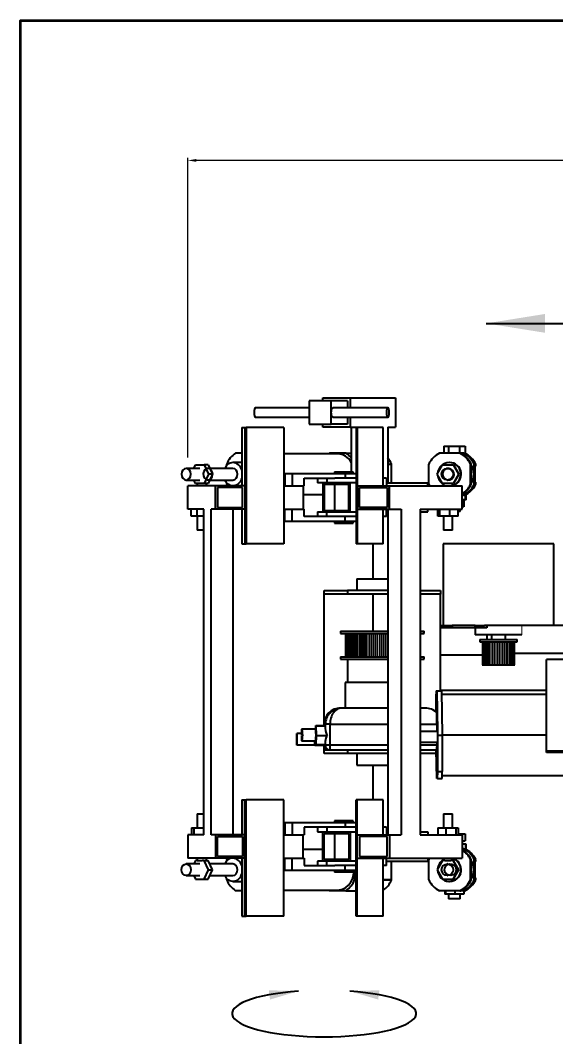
# Model space of a CAD drawing. Header units: millimetres. Extents: x 1065 to 3947, y -2666 to -625.
# Drawn here: x 1072.7 to 1282.4, y -2221.8 to -1824.6 of the extents above; entities that cross this region are included whole.
import ezdxf

# ---------------------------------------------------------------- set-up
doc = ezdxf.new("R2010")
doc.units = ezdxf.units.MM
doc.header["$PDSIZE"] = -1
doc.layers.add('dddd', color=1, linetype='Continuous')
doc.layers.add('net dam', color=7, linetype='Continuous', lineweight=35)
doc.styles.get("Standard").update_dxf_attribs({"font": 'times_0.ttf'})
doc.dimstyles.new('ISO-25', dxfattribs={"dimtxt": 2.5, "dimasz": 2.5, "dimexe": 1.25, "dimexo": 0.625, "dimtad": 1, "dimtxsty": 'Standard', "dimcen": 2.5, "dimadec": 0, "dimazin": 0, "dimtfac": 1, "dimtmove": 0, "dimatfit": 3, "dimfxl": 1, "dimarcsym": 0})

# ---------------------------------------------------------------- blocks, each defined once
blk = doc.blocks.new('*D20')
at = {"color": 0, "lineweight": -2}
for p, q in [((1138.07, -1995.14), (1138.07, -1878.26)), ((1662.5, -1998.83), (1662.5, -1878.26)), ((1659.2, -1879.26), (1141.37, -1879.26))]:
    blk.add_line(p, q, dxfattribs=at)
at = {"color": 0}
for points in [[(1141.37, -1878.71), (1141.37, -1879.81), (1138.07, -1879.26)], [(1659.2, -1878.71), (1659.2, -1879.81), (1662.5, -1879.26)]]:
    blk.add_solid(points, dxfattribs=at)
at = {"layer": 'Defpoints', "color": 0}
for p in [(1138.07, -1879.26), (1138.07, -1996.14), (1662.5, -1999.83)]:
    blk.add_point(p, dxfattribs=at)
at = {"color": 0, "lineweight": 15, "insert": (1400.28, -1875.96), "char_height": 3.5, "attachment_point": 5}
blk.add_mtext('1445', dxfattribs=at)

msp = doc.modelspace()

# ---------------------------------------------------------------- linework, layer by layer
at = {"color": 7, "linetype": 'Continuous', "lineweight": 40}
for p, q in [((1254.5162, -1942.8186), (1354.5162, -1942.8186)), ((1194.0063, -1973.0542), (1185.4016, -1973.0542)), ((1185.4016, -1973.0542), (1185.4016, -1977.5917)), ((1190.6698, -1971.9198), (1201.4256, -1971.9198)), ((1190.6698, -1973.0542), (1190.6698, -1971.9198)), ((1200.3501, -1973.0542), (1194.0063, -1973.0542)), ((1194.0063, -1977.5917), (1194.0063, -1973.0542)), ((1200.3501, -1973.0542), (1200.3501, -1975.7767)), ((1201.4256, -1971.9198), (1201.4256, -1975.7767)), ((1201.4256, -1971.9198), (1219.0295, -1971.9198)), ((1219.0295, -1971.9198), (1219.0295, -1983.2636)), ((1185.4016, -1975.7767), (1164.4665, -1975.7767)), ((1185.4016, -1977.5917), (1185.4016, -1982.1292)), ((1194.0063, -1982.1292), (1194.0063, -1977.5917)), ((1216.0947, -1975.7767), (1194.583, -1975.7767)), ((1164.4665, -1979.4067), (1185.4016, -1979.4067)), ((1194.583, -1979.4067), (1216.0947, -1979.4067)), ((1200.3501, -1979.4067), (1200.3501, -1982.1292)), ((1201.4256, -1979.4067), (1201.4256, -1983.2636)), ((1159.0606, -1983.4904), (1159.0606, -2006.1779)), ((1159.0606, -1983.4904), (1160.2281, -1983.4904)), ((1160.2281, -1983.4904), (1160.2281, -2028.8654)), ((1160.2281, -1983.4904), (1160.8319, -1983.4904)), ((1160.8319, -1983.4904), (1160.8319, -2028.8654)), ((1175.5229, -1983.4904), (1160.8319, -1983.4904)), ((1175.5229, -1983.4904), (1175.5229, -2028.8654)), ((1185.4016, -1982.1292), (1194.0063, -1982.1292)), ((1190.6698, -1983.2636), (1190.6698, -1982.1292)), ((1201.4256, -1983.2636), (1190.6698, -1983.2636)), ((1200.3501, -1982.1292), (1194.0063, -1982.1292)), ((1201.4256, -1983.2636), (1212.5416, -1983.2636)), ((1201.7857, -1983.2636), (1201.7857, -2000.7329)), ((1203.7724, -1983.4904), (1203.7724, -2028.8654)), ((1204.1332, -1983.4904), (1203.7724, -1983.4904)), ((1204.1332, -1983.4904), (1204.1332, -2028.8654)), ((1214.3244, -1983.4904), (1204.1332, -1983.4904)), ((1212.5416, -1983.2636), (1212.5416, -1983.4904)), ((1214.3244, -2006.1779), (1214.3244, -1983.4904)), ((1216.146, -1983.2636), (1219.0295, -1983.2636)), ((1216.146, -1983.2636), (1216.146, -2005.0436)), ((1159.0606, -1993.4729), (1156.6707, -1993.4729)), ((1196.5214, -1993.6998), (1175.5229, -1993.6998)), ((1193.3138, -1993.4729), (1192.9588, -1993.6998)), ((1199.7291, -1993.4729), (1193.3138, -1993.4729)), ((1199.7291, -1993.4729), (1201.7857, -1993.4729)), ((1244.1727, -1993.4729), (1236.2633, -1993.4729)), ((1237.9053, -1990.7504), (1237.9053, -1993.4729)), ((1237.9053, -1990.7504), (1239.8332, -1990.7504)), ((1239.8332, -1990.7504), (1239.8332, -1993.4729)), ((1239.8332, -1990.7504), (1244.0204, -1990.7504)), ((1244.0204, -1990.7504), (1244.0204, -1993.4729)), ((1244.0204, -1990.7504), (1246.2797, -1990.7504)), ((1244.1727, -1993.4729), (1244.4434, -1993.4729)), ((1245.6098, -1993.4729), (1244.4434, -1993.4729)), ((1245.6098, -1993.4729), (1246.0361, -1993.4729)), ((1246.0361, -1993.4729), (1246.2797, -1993.4729)), ((1246.2797, -1990.7504), (1246.2797, -1993.4729)), ((1153.2553, -1998.1743), (1153.2553, -1997.6847)), ((1159.0606, -1997.1029), (1155.6299, -1997.1029)), ((1216.146, -1997.6847), (1217.483, -1997.6847)), ((1217.483, -1997.7836), (1217.483, -1997.6847)), ((1232.0527, -2005.5961), (1232.0527, -1997.6847)), ((1240.218, -1997.1029), (1240.0514, -1997.1029)), ((1248.3833, -2005.5961), (1248.3833, -1997.6847)), ((1248.3833, -1997.6847), (1248.6541, -1997.6847)), ((1248.6541, -2005.5961), (1248.6541, -1997.6847)), ((1249.8204, -1997.6847), (1250.3828, -1997.6847)), ((1249.8204, -2005.5961), (1249.8204, -1997.6847)), ((1250.3828, -1998.4642), (1250.3828, -1997.6847)), ((1142.7138, -1999.3717), (1137.4032, -1999.3717)), ((1140.377, -1999.3717), (1141.0143, -1998.0104)), ((1141.0143, -1998.0104), (1144.4132, -1998.0104)), ((1146.0064, -1998.0104), (1144.4132, -1998.0104)), ((1144.4132, -1998.0104), (1146.1127, -2001.6404)), ((1146.1127, -2001.6404), (1144.4132, -2005.2704)), ((1146.0064, -1998.0104), (1147.7059, -2001.6404)), ((1147.7059, -2001.6404), (1146.0064, -2005.2704)), ((1147.7059, -2001.6404), (1146.1127, -2001.6404)), ((1155.6299, -1999.3717), (1146.6437, -1999.3717)), ((1175.9567, -2001.4136), (1175.9567, -2006.1779)), ((1175.9567, -2001.4136), (1178.7759, -2001.4136)), ((1178.7759, -2001.4136), (1178.7759, -2006.1779)), ((1178.7759, -2001.4136), (1199.4886, -2001.4136)), ((1195.3012, -2000.7329), (1195.3012, -2001.4136)), ((1195.3012, -2000.7329), (1202.5612, -2000.7329)), ((1199.4886, -2001.4136), (1199.4886, -2003.2286)), ((1199.4886, -2001.4136), (1203.7724, -2001.4136)), ((1202.5612, -2001.4136), (1202.5612, -2000.7329)), ((1216.146, -1997.7836), (1217.5556, -1997.7836)), ((1217.5556, -2005.0436), (1217.5556, -1997.7836)), ((1235.3505, -2001.6404), (1237.4457, -1998.0104)), ((1237.4457, -2005.2704), (1235.3505, -2001.6404)), ((1237.4457, -1998.0104), (1241.6362, -1998.0104)), ((1239.541, -1999.3717), (1239.3327, -1999.3717)), ((1241.6987, -1998.0104), (1241.6362, -1998.0104)), ((1241.6362, -1998.0104), (1243.7314, -2001.6404)), ((1243.7314, -2001.6404), (1241.6362, -2005.2704)), ((1241.6987, -1998.0104), (1243.7939, -2001.6404)), ((1243.7939, -2001.6404), (1241.6987, -2005.2704)), ((1243.7939, -2001.6404), (1243.7314, -2001.6404)), ((1250.3828, -1998.4642), (1249.9871, -1998.4642)), ((1249.9871, -1998.4642), (1249.9871, -2004.8167)), ((1137.4032, -2003.9092), (1142.7138, -2003.9092)), ((1141.0143, -2005.2704), (1140.377, -2003.9092)), ((1141.7403, -2005.2704), (1141.0143, -2005.2704)), ((1141.6954, -2005.2704), (1141.6954, -2006.1779)), ((1143.6873, -2005.2704), (1141.7403, -2005.2704)), ((1144.4132, -2005.2704), (1143.6873, -2005.2704)), ((1146.0064, -2005.2704), (1144.4132, -2005.2704)), ((1145.3254, -2006.1779), (1145.3254, -2005.2704)), ((1146.6437, -2003.9092), (1155.6299, -2003.9092)), ((1153.2553, -2005.5961), (1153.2553, -2005.1066)), ((1153.2553, -2005.5961), (1153.5054, -2006.1779)), ((1183.4661, -2003.2286), (1195.404, -2003.2286)), ((1183.4661, -2006.1779), (1183.4661, -2003.2286)), ((1188.6831, -2003.2286), (1188.6831, -2005.0436)), ((1190.6698, -2005.0436), (1188.6831, -2005.0436)), ((1191.5333, -2005.0436), (1190.6698, -2005.0436)), ((1190.6698, -2005.0436), (1190.6698, -2016.3873)), ((1192.2889, -2005.0436), (1191.5333, -2005.0436)), ((1192.2889, -2003.2286), (1192.2889, -2005.0436)), ((1203.7724, -2005.0436), (1192.2889, -2005.0436)), ((1203.7724, -2003.2286), (1195.404, -2003.2286)), ((1201.4256, -2016.3873), (1201.4256, -2005.0436)), ((1215.5538, -2003.2286), (1214.3244, -2003.2286)), ((1215.5538, -2003.2286), (1215.5538, -2006.1779)), ((1216.146, -2005.0436), (1231.7028, -2005.0436)), ((1231.7028, -2006.1779), (1231.7028, -2005.0436)), ((1232.0527, -2005.5961), (1232.3609, -2006.1779)), ((1238.3408, -2005.2704), (1237.4457, -2005.2704)), ((1237.7572, -2005.2704), (1237.7572, -2006.1779)), ((1240.7412, -2005.2704), (1238.3408, -2005.2704)), ((1239.3327, -2003.9092), (1239.541, -2003.9092)), ((1241.6362, -2005.2704), (1240.7412, -2005.2704)), ((1241.3872, -2006.1779), (1241.3872, -2005.2704)), ((1241.6987, -2005.2704), (1241.6362, -2005.2704)), ((1248.3833, -2005.5961), (1248.6541, -2005.5961)), ((1249.8204, -2005.5961), (1250.3828, -2005.5961)), ((1249.9871, -2004.8167), (1250.3828, -2004.8167)), ((1250.3828, -2005.5961), (1250.3828, -2004.8167)), ((1138.0697, -2015.2529), (1138.0697, -2006.1779)), ((1148.7828, -2006.1779), (1138.0697, -2006.1779)), ((1148.7828, -2015.2529), (1148.7828, -2006.1779)), ((1160.2281, -2006.1779), (1148.7828, -2006.1779)), ((1159.4269, -2006.8132), (1149.584, -2006.8132)), ((1149.584, -2006.8132), (1149.584, -2014.6177)), ((1159.4269, -2014.6177), (1159.4269, -2006.8132)), ((1160.2281, -2006.1779), (1160.2281, -2015.2529)), ((1175.5229, -2006.1779), (1178.7759, -2006.1779)), ((1178.7759, -2006.1779), (1183.4661, -2006.1779)), ((1183.0889, -2006.1779), (1183.0889, -2015.2529)), ((1183.0889, -2009.5811), (1190.6698, -2009.5811)), ((1191.2721, -2005.6788), (1191.2721, -2015.7521)), ((1200.8233, -2005.6788), (1191.2721, -2005.6788)), ((1195.3012, -2005.6788), (1195.3012, -2015.7521)), ((1200.8233, -2015.7521), (1200.8233, -2005.6788)), ((1204.1332, -2006.1779), (1204.1332, -2015.2529)), ((1204.1332, -2006.1779), (1216.757, -2006.1779)), ((1205.0169, -2006.8132), (1215.8734, -2006.8132)), ((1205.0169, -2014.6177), (1205.0169, -2006.8132)), ((1215.8734, -2006.8132), (1215.8734, -2014.6177)), ((1216.757, -2015.2529), (1216.757, -2006.1779)), ((1216.757, -2006.1779), (1245.1373, -2006.1779)), ((1245.1373, -2015.2529), (1245.1373, -2006.1779)), ((1245.6098, -2009.8079), (1245.1373, -2009.8079)), ((1246.3948, -2011.6229), (1245.1373, -2011.6229)), ((1245.6098, -2009.8079), (1245.9961, -2009.8079)), ((1245.7924, -2011.6229), (1245.7924, -2014.3454)), ((1245.9961, -2009.8079), (1246.3948, -2009.8079)), ((1246.3948, -2011.6229), (1246.3948, -2009.8079)), ((1246.3948, -2009.8079), (1246.63, -2009.8079)), ((1246.63, -2011.6229), (1246.3948, -2011.6229)), ((1246.63, -2011.6229), (1246.63, -2009.8079)), ((1144.272, -2015.2529), (1138.0697, -2015.2529)), ((1139.3363, -2017.9754), (1139.3363, -2015.2529)), ((1141.7545, -2017.9754), (1141.7545, -2015.2529)), ((1144.272, -2142.3029), (1144.272, -2015.2529)), ((1147.0913, -2142.3029), (1147.0913, -2015.2529)), ((1148.7828, -2015.2529), (1147.0913, -2015.2529)), ((1160.2281, -2015.2529), (1148.7828, -2015.2529)), ((1149.584, -2014.6177), (1159.4269, -2014.6177)), ((1155.7173, -2142.3029), (1155.7173, -2015.2529)), ((1159.0606, -2015.2529), (1159.0606, -2028.8654)), ((1175.5229, -2015.2529), (1178.7759, -2015.2529)), ((1175.9567, -2020.0173), (1175.9567, -2015.2529)), ((1178.7759, -2020.0173), (1178.7759, -2015.2529)), ((1178.7759, -2015.2529), (1183.4661, -2015.2529)), ((1183.4661, -2018.2023), (1183.4661, -2015.2529)), ((1188.6831, -2016.3873), (1188.6831, -2018.2023)), ((1188.6831, -2016.3873), (1190.6698, -2016.3873)), ((1190.6698, -2016.3873), (1191.5333, -2016.3873)), ((1191.2721, -2015.7521), (1200.8233, -2015.7521)), ((1191.5333, -2016.3873), (1192.2889, -2016.3873)), ((1192.2889, -2016.3873), (1203.7724, -2016.3873)), ((1192.2889, -2018.2023), (1192.2889, -2016.3873)), ((1204.1332, -2015.2529), (1216.757, -2015.2529)), ((1215.8734, -2014.6177), (1205.0169, -2014.6177)), ((1214.3244, -2028.8654), (1214.3244, -2015.2529)), ((1215.5538, -2018.2023), (1215.5538, -2015.2529)), ((1215.5538, -2016.3873), (1216.0828, -2016.3873)), ((1216.0828, -2015.2529), (1216.0828, -2142.3029)), ((1216.757, -2015.2529), (1221.2381, -2015.2529)), ((1221.2381, -2015.2529), (1221.2381, -2142.3029)), ((1228.7066, -2015.2529), (1245.1373, -2015.2529)), ((1228.7066, -2015.2529), (1228.7066, -2142.3029)), ((1228.7066, -2016.3873), (1231.7028, -2016.3873)), ((1231.7028, -2016.3873), (1231.7028, -2015.2529)), ((1235.6401, -2017.9754), (1235.6401, -2015.2529)), ((1236.3489, -2017.9754), (1236.3489, -2015.2529)), ((1240.281, -2017.9754), (1240.281, -2015.2529)), ((1243.5043, -2017.9754), (1243.5043, -2015.2529)), ((1244.3612, -2016.1604), (1243.5043, -2016.1604)), ((1244.3612, -2016.1604), (1244.3612, -2015.2529)), ((1245.7924, -2014.3454), (1245.1373, -2014.3454)), ((1141.7545, -2017.9754), (1139.3363, -2017.9754)), ((1141.6954, -2017.9754), (1141.6954, -2023.4204)), ((1144.272, -2017.9754), (1141.7545, -2017.9754)), ((1175.9567, -2020.0173), (1178.7759, -2020.0173)), ((1178.7759, -2020.0173), (1199.4886, -2020.0173)), ((1195.404, -2018.2023), (1183.4661, -2018.2023)), ((1195.3012, -2020.0173), (1195.3012, -2020.6979)), ((1195.3012, -2020.6979), (1202.5612, -2020.6979)), ((1203.7724, -2018.2023), (1195.404, -2018.2023)), ((1199.4886, -2020.0173), (1199.4886, -2018.2023)), ((1199.4886, -2020.0173), (1203.7724, -2020.0173)), ((1202.5612, -2020.6979), (1202.5612, -2020.0173)), ((1215.5538, -2018.2023), (1214.3244, -2018.2023)), ((1236.3489, -2017.9754), (1235.6401, -2017.9754)), ((1240.281, -2017.9754), (1236.3489, -2017.9754)), ((1237.7572, -2017.9754), (1237.7572, -2023.4204)), ((1243.5043, -2017.9754), (1240.281, -2017.9754)), ((1241.3872, -2023.4204), (1241.3872, -2017.9754)), ((1144.272, -2023.4204), (1141.6954, -2023.4204)), ((1241.3872, -2023.4204), (1237.7572, -2023.4204)), ((1159.0606, -2028.8654), (1160.2281, -2028.8654)), ((1160.2281, -2028.8654), (1160.8319, -2028.8654)), ((1175.5229, -2028.8654), (1160.8319, -2028.8654)), ((1204.1332, -2028.8654), (1203.7724, -2028.8654)), ((1214.3244, -2028.8654), (1204.1332, -2028.8654)), ((1210.2956, -2028.8654), (1210.2956, -2042.4779)), ((1237.7203, -2028.8654), (1237.7203, -2060.6279)), ((1259.3006, -2028.8654), (1237.7203, -2028.8654)), ((1280.881, -2028.8654), (1259.3006, -2028.8654)), ((1280.881, -2060.6279), (1280.881, -2028.8654)), ((1203.9431, -2042.4779), (1203.9431, -2047.0154)), ((1203.9431, -2042.4779), (1216.0828, -2042.4779)), ((1191.2381, -2048.3767), (1191.2381, -2047.0154)), ((1191.2381, -2047.0154), (1200.3131, -2047.0154)), ((1200.3131, -2048.3767), (1191.2381, -2048.3767)), ((1191.2381, -2099.6966), (1191.2381, -2048.3767)), ((1200.3131, -2047.0154), (1200.3131, -2048.3767)), ((1216.0828, -2047.0154), (1200.3131, -2047.0154)), ((1216.0828, -2048.3767), (1200.3131, -2048.3767)), ((1210.2956, -2048.3767), (1210.2956, -2062.8967)), ((1228.7066, -2047.0154), (1236.6131, -2047.0154)), ((1236.6131, -2048.3767), (1228.7066, -2048.3767)), ((1236.6131, -2047.0154), (1236.6131, -2048.3767)), ((1236.6131, -2060.6279), (1236.6131, -2048.3767)), ((1236.6131, -2061.5354), (1236.6131, -2060.6279)), ((1236.6131, -2060.6279), (1241.1506, -2060.6279)), ((1241.1506, -2060.6279), (1241.1506, -2061.5354)), ((1250.2256, -2060.6279), (1241.1506, -2060.6279)), ((1250.2256, -2061.5354), (1250.2256, -2060.6279)), ((1250.2256, -2060.6279), (1253.8496, -2060.6279)), ((1259.3006, -2060.6279), (1253.8496, -2060.6279)), ((1254.7631, -2060.6279), (1254.7631, -2061.5354)), ((1280.881, -2060.6279), (1259.3006, -2060.6279)), ((1314.3119, -2060.6279), (1280.881, -2060.6279)), ((1197.5906, -2062.8967), (1197.5906, -2063.8042)), ((1197.5906, -2062.8967), (1216.0828, -2062.8967)), ((1197.5906, -2063.8042), (1216.0828, -2063.8042)), ((1228.7066, -2062.8967), (1230.1693, -2062.8967)), ((1228.7066, -2063.8042), (1230.1693, -2063.8042)), ((1230.1693, -2062.8967), (1230.2606, -2062.8967)), ((1230.1693, -2063.8042), (1230.2606, -2063.8042)), ((1230.2606, -2063.8042), (1230.2606, -2062.8967)), ((1241.1506, -2061.5354), (1236.6131, -2061.5354)), ((1236.6131, -2086.0818), (1236.6131, -2061.5354)), ((1250.2256, -2061.5354), (1241.1506, -2061.5354)), ((1250.2256, -2061.5354), (1250.2256, -2064.2579)), ((1254.7631, -2061.5354), (1250.2256, -2061.5354)), ((1259.3006, -2064.2579), (1250.2256, -2064.2579)), ((1254.7631, -2064.2579), (1254.7631, -2066.0729)), ((1256.5781, -2064.2579), (1256.5781, -2066.0729)), ((1268.3756, -2064.2579), (1259.3006, -2064.2579)), ((1262.0231, -2066.0729), (1262.0231, -2064.2579)), ((1252.0406, -2066.0729), (1252.0406, -2066.9804)), ((1252.0406, -2066.0729), (1266.5606, -2066.0729)), ((1252.0406, -2066.9804), (1266.5606, -2066.9804)), ((1266.5606, -2066.9804), (1266.5606, -2066.0729)), ((1197.5906, -2072.8792), (1197.5906, -2073.7867)), ((1197.5906, -2072.8792), (1216.0828, -2072.8792)), ((1228.7066, -2072.8792), (1230.1693, -2072.8792)), ((1230.1693, -2072.8792), (1230.2606, -2072.8792)), ((1230.2606, -2073.7867), (1230.2606, -2072.8792)), ((1252.954, -2072.2019), (1236.6131, -2072.2019)), ((1314.3119, -2071.5179), (1265.6473, -2071.5179)), ((1197.5906, -2073.7867), (1216.0828, -2073.7867)), ((1200.3131, -2073.7867), (1200.3131, -2082.8617)), ((1228.7066, -2073.7867), (1230.1693, -2073.7867)), ((1230.1693, -2073.7867), (1230.2606, -2073.7867)), ((1252.954, -2076.0554), (1252.9603, -2076.0554)), ((1252.9603, -2076.0554), (1253.0172, -2076.0554)), ((1253.0172, -2076.0554), (1253.0361, -2076.0554)), ((1253.0361, -2076.0554), (1253.1492, -2076.0554)), ((1253.1492, -2076.0554), (1253.1805, -2076.0554)), ((1253.1805, -2076.0554), (1253.3487, -2076.0554)), ((1253.3487, -2076.0554), (1253.392, -2076.0554)), ((1253.392, -2076.0554), (1253.6134, -2076.0554)), ((1253.6134, -2076.0554), (1253.6682, -2076.0554)), ((1253.6682, -2076.0554), (1253.9404, -2076.0554)), ((1253.9404, -2076.0554), (1254.0061, -2076.0554)), ((1254.0061, -2076.0554), (1254.3261, -2076.0554)), ((1254.3261, -2076.0554), (1254.402, -2076.0554)), ((1254.402, -2076.0554), (1254.7663, -2076.0554)), ((1254.7663, -2076.0554), (1254.8516, -2076.0554)), ((1254.8516, -2076.0554), (1255.2562, -2076.0554)), ((1255.2562, -2076.0554), (1255.35, -2076.0554)), ((1255.35, -2076.0554), (1255.7904, -2076.0554)), ((1255.7904, -2076.0554), (1255.8916, -2076.0554)), ((1255.8916, -2076.0554), (1256.363, -2076.0554)), ((1256.363, -2076.0554), (1256.4706, -2076.0554)), ((1256.4706, -2076.0554), (1256.9679, -2076.0554)), ((1256.9679, -2076.0554), (1257.0805, -2076.0554)), ((1257.0805, -2076.0554), (1257.5983, -2076.0554)), ((1257.5983, -2076.0554), (1257.7148, -2076.0554)), ((1257.7148, -2076.0554), (1258.2473, -2076.0554)), ((1258.2473, -2076.0554), (1258.3665, -2076.0554)), ((1258.3665, -2076.0554), (1258.9079, -2076.0554)), ((1258.9079, -2076.0554), (1259.0284, -2076.0554)), ((1259.0284, -2076.0554), (1259.5728, -2076.0554)), ((1259.5728, -2076.0554), (1259.6933, -2076.0554)), ((1259.6933, -2076.0554), (1260.2347, -2076.0554)), ((1260.2347, -2076.0554), (1260.3539, -2076.0554)), ((1260.3539, -2076.0554), (1260.8864, -2076.0554)), ((1260.8864, -2076.0554), (1261.003, -2076.0554)), ((1261.003, -2076.0554), (1261.5207, -2076.0554)), ((1261.5207, -2076.0554), (1261.6334, -2076.0554)), ((1261.6334, -2076.0554), (1262.1307, -2076.0554)), ((1262.1307, -2076.0554), (1262.2382, -2076.0554)), ((1262.2382, -2076.0554), (1262.7097, -2076.0554)), ((1262.7097, -2076.0554), (1262.8109, -2076.0554)), ((1262.8109, -2076.0554), (1263.2513, -2076.0554)), ((1263.2513, -2076.0554), (1263.3451, -2076.0554)), ((1263.3451, -2076.0554), (1263.7497, -2076.0554)), ((1263.7497, -2076.0554), (1263.835, -2076.0554)), ((1263.835, -2076.0554), (1264.1993, -2076.0554)), ((1264.1993, -2076.0554), (1264.2752, -2076.0554)), ((1264.2752, -2076.0554), (1264.5952, -2076.0554)), ((1264.5952, -2076.0554), (1264.6609, -2076.0554)), ((1264.6609, -2076.0554), (1264.9331, -2076.0554)), ((1264.9331, -2076.0554), (1264.9879, -2076.0554)), ((1264.9879, -2076.0554), (1265.2093, -2076.0554)), ((1265.2093, -2076.0554), (1265.2526, -2076.0554)), ((1265.2526, -2076.0554), (1265.4208, -2076.0554)), ((1265.4208, -2076.0554), (1265.452, -2076.0554)), ((1265.452, -2076.0554), (1265.5652, -2076.0554)), ((1265.5652, -2076.0554), (1265.5841, -2076.0554)), ((1265.5841, -2076.0554), (1265.641, -2076.0554)), ((1265.641, -2076.0554), (1265.6473, -2076.0554)), ((1296.1619, -2073.9537), (1278.0119, -2073.9537)), ((1278.0119, -2109.6184), (1278.0119, -2073.9537)), ((1199.4056, -2082.8617), (1199.4056, -2092.8442)), ((1216.0828, -2082.8617), (1199.4056, -2082.8617)), ((1234.8974, -2094.4247), (1234.8974, -2088.8043)), ((1234.946, -2086.0818), (1235.1967, -2086.0818)), ((1235.1967, -2086.0818), (1235.4814, -2102.0492)), ((1235.1967, -2086.0818), (1237.0115, -2086.0818)), ((1278.0119, -2086.0379), (1236.6131, -2086.0379)), ((1237.0115, -2086.0818), (1237.3211, -2103.4511)), ((1278.0119, -2087.5098), (1237.0369, -2087.5098)), ((1197.9654, -2092.8442), (1197.5932, -2092.8442)), ((1216.0828, -2092.8442), (1197.9654, -2092.8442)), ((1230.6302, -2092.8442), (1228.7066, -2092.8442)), ((1187.9658, -2101.1224), (1187.9815, -2099.6966)), ((1187.9815, -2099.6966), (1188.0562, -2099.8292)), ((1187.9815, -2099.6966), (1191.611, -2099.6966)), ((1188.0562, -2099.8292), (1188.0915, -2103.5237)), ((1188.0562, -2099.8292), (1191.6856, -2099.8292)), ((1191.2381, -2099.1967), (1191.2381, -2099.6966)), ((1191.2417, -2099.1967), (1191.6948, -2099.1967)), ((1191.611, -2099.6966), (1191.6856, -2099.8292)), ((1191.6856, -2099.8292), (1191.6948, -2100.7863)), ((1191.6948, -2099.1967), (1191.6948, -2100.7863)), ((1193.5419, -2099.1967), (1191.6948, -2099.1967)), ((1193.5419, -2107.3642), (1193.5419, -2099.1967)), ((1235.2802, -2099.1967), (1235.2802, -2102.0492)), ((1180.5883, -2107.3642), (1180.5883, -2102.8267)), ((1180.6041, -2102.8267), (1180.6041, -2107.3642)), ((1182.5323, -2103.2719), (1182.6131, -2103.2719)), ((1182.6131, -2103.5103), (1182.5323, -2103.5103)), ((1188.0168, -2101.1224), (1182.5727, -2101.1224)), ((1183.0668, -2103.2719), (1182.6131, -2103.2719)), ((1182.6131, -2103.5103), (1183.0668, -2103.5103)), ((1188.0915, -2103.5237), (1188.0521, -2107.0856)), ((1188.0915, -2103.5237), (1192.4671, -2103.5237)), ((1235.5064, -2102.0492), (1235.5064, -2103.4511)), ((1235.5064, -2103.4511), (1235.5064, -2106.3491)), ((1235.5064, -2103.4511), (1237.3211, -2103.4511)), ((1278.0119, -2103.3911), (1237.3201, -2103.3911)), ((1237.3211, -2103.4511), (1237.3211, -2117.6011)), ((1182.5727, -2105.6599), (1188.0168, -2105.6599)), ((1187.6628, -2107.3642), (1187.6628, -2105.6599)), ((1187.6628, -2107.3642), (1191.5654, -2107.3642)), ((1187.9774, -2106.953), (1187.9651, -2105.6599)), ((1188.0521, -2107.0856), (1187.9774, -2106.953)), ((1188.0521, -2107.0856), (1191.6816, -2107.0856)), ((1191.2381, -2109.1792), (1191.2381, -2107.3642)), ((1191.5654, -2107.0856), (1191.5654, -2107.3642)), ((1191.6948, -2107.3642), (1191.5654, -2107.3642)), ((1191.6948, -2105.8885), (1191.6816, -2107.0856)), ((1191.6948, -2105.8885), (1191.6948, -2107.3642)), ((1193.5419, -2107.3642), (1191.6948, -2107.3642)), ((1235.2802, -2106.3491), (1235.2802, -2107.3642)), ((1235.5064, -2106.3491), (1235.5064, -2117.6011)), ((1191.2381, -2110.5404), (1191.2381, -2109.1792)), ((1191.2381, -2109.1792), (1193.2475, -2109.1792)), ((1200.3131, -2110.5404), (1191.2381, -2110.5404)), ((1193.2475, -2109.1792), (1193.5095, -2109.1792)), ((1193.5095, -2109.1792), (1216.0828, -2109.1792)), ((1200.3131, -2109.1792), (1200.3131, -2110.5404)), ((1216.0828, -2110.5404), (1200.3131, -2110.5404)), ((1203.9431, -2110.5404), (1203.9431, -2115.0779)), ((1228.7066, -2109.1792), (1235.2479, -2109.1792)), ((1235.0208, -2110.5404), (1228.7066, -2110.5404)), ((1235.1952, -2120.3236), (1234.9965, -2109.1792)), ((1278.0119, -2110.2537), (1278.0119, -2109.6184)), ((1296.1619, -2109.6184), (1278.0119, -2109.6184)), ((1296.1619, -2110.2537), (1278.0119, -2110.2537)), ((1203.9431, -2115.0779), (1216.0828, -2115.0779)), ((1210.2956, -2115.0779), (1210.2956, -2128.6904)), ((1235.4579, -2120.3236), (1235.1952, -2120.3236)), ((1235.4579, -2120.3236), (1237.2726, -2120.3236)), ((1235.5064, -2117.6011), (1237.3211, -2117.6011)), ((1285.1039, -2119.2723), (1237.3109, -2119.2723)), ((1159.0606, -2128.6904), (1159.0606, -2142.3029)), ((1159.0606, -2128.6904), (1160.2281, -2128.6904)), ((1160.2281, -2174.0654), (1160.2281, -2128.6904)), ((1160.2281, -2128.6904), (1160.8319, -2128.6904)), ((1160.8319, -2174.0654), (1160.8319, -2128.6904)), ((1175.5229, -2128.6904), (1160.8319, -2128.6904)), ((1175.5229, -2174.0654), (1175.5229, -2128.6904)), ((1203.7724, -2174.0654), (1203.7724, -2128.6904)), ((1204.1332, -2128.6904), (1203.7724, -2128.6904)), ((1204.1332, -2174.0654), (1204.1332, -2128.6904)), ((1214.3244, -2128.6904), (1204.1332, -2128.6904)), ((1214.3244, -2142.3029), (1214.3244, -2128.6904)), ((1141.6954, -2134.1354), (1141.6954, -2139.5804)), ((1141.6954, -2134.1354), (1144.272, -2134.1354)), ((1237.7572, -2134.1354), (1237.7572, -2139.5804)), ((1237.7572, -2134.1354), (1241.3872, -2134.1354)), ((1241.3872, -2139.5804), (1241.3872, -2134.1354)), ((1139.4991, -2139.5804), (1139.4991, -2142.3029)), ((1139.4991, -2139.5804), (1140.4515, -2139.5804)), ((1140.4515, -2139.5804), (1140.4515, -2142.3029)), ((1140.4515, -2139.5804), (1144.272, -2139.5804)), ((1175.9567, -2137.5385), (1175.9567, -2142.3029)), ((1175.9567, -2137.5385), (1178.7759, -2137.5385)), ((1178.7759, -2137.5385), (1178.7759, -2142.3029)), ((1178.7759, -2137.5385), (1199.4886, -2137.5385)), ((1183.4661, -2139.3535), (1183.4661, -2142.3029)), ((1195.404, -2139.3535), (1183.4661, -2139.3535)), ((1188.6831, -2139.3535), (1188.6831, -2141.1686)), ((1192.2889, -2139.3535), (1192.2889, -2141.1686)), ((1195.3012, -2136.8579), (1195.3012, -2137.5385)), ((1202.3731, -2136.8579), (1195.3012, -2136.8579)), ((1203.7724, -2139.3535), (1195.404, -2139.3535)), ((1199.4886, -2137.5385), (1199.4886, -2139.3535)), ((1199.4886, -2137.5385), (1203.7724, -2137.5385)), ((1202.5612, -2136.8579), (1202.3731, -2136.8579)), ((1202.5612, -2137.5385), (1202.5612, -2136.8579)), ((1215.5538, -2139.3535), (1214.3244, -2139.3535)), ((1215.5538, -2139.3535), (1215.5538, -2142.3029)), ((1235.5776, -2139.5804), (1235.5776, -2142.3029)), ((1235.5776, -2139.5804), (1238.6746, -2139.5804)), ((1238.6746, -2139.5804), (1238.6746, -2142.3029)), ((1238.6746, -2139.5804), (1242.6692, -2139.5804)), ((1242.6692, -2139.5804), (1242.6692, -2142.3029)), ((1242.6692, -2139.5804), (1243.5668, -2139.5804)), ((1243.5668, -2139.5804), (1243.5668, -2142.3029)), ((1138.0697, -2142.3029), (1138.0697, -2151.3779)), ((1144.272, -2142.3029), (1138.0697, -2142.3029)), ((1148.7828, -2142.3029), (1147.0913, -2142.3029)), ((1148.7828, -2142.3029), (1148.7828, -2151.3779)), ((1160.2281, -2142.3029), (1148.7828, -2142.3029)), ((1149.584, -2142.9382), (1159.4269, -2142.9382)), ((1149.584, -2150.7427), (1149.584, -2142.9382)), ((1159.4269, -2142.9382), (1159.4269, -2150.7427)), ((1160.2281, -2151.3779), (1160.2281, -2142.3029)), ((1175.5229, -2142.3029), (1178.7759, -2142.3029)), ((1178.7759, -2142.3029), (1183.4661, -2142.3029)), ((1183.0889, -2151.3779), (1183.0889, -2142.3029)), ((1188.6831, -2141.1686), (1190.6698, -2141.1686)), ((1190.6698, -2141.1686), (1191.5333, -2141.1686)), ((1190.6698, -2152.5123), (1190.6698, -2141.1686)), ((1191.2721, -2141.8038), (1200.8233, -2141.8038)), ((1191.2721, -2151.877), (1191.2721, -2141.8038)), ((1191.5333, -2141.1686), (1192.2889, -2141.1686)), ((1192.2889, -2141.1686), (1203.7724, -2141.1686)), ((1195.3012, -2141.8038), (1195.3012, -2151.877)), ((1200.8233, -2141.8038), (1200.8233, -2151.877)), ((1201.4256, -2141.1686), (1201.4256, -2152.5123)), ((1204.1332, -2151.3779), (1204.1332, -2142.3029)), ((1204.1332, -2142.3029), (1216.757, -2142.3029)), ((1215.8734, -2142.9382), (1205.0169, -2142.9382)), ((1205.0169, -2142.9382), (1205.0169, -2150.7427)), ((1215.5538, -2141.1686), (1216.0828, -2141.1686)), ((1215.8734, -2150.7427), (1215.8734, -2142.9382)), ((1216.757, -2142.3029), (1216.757, -2151.3779)), ((1216.757, -2142.3029), (1221.2381, -2142.3029)), ((1228.7066, -2141.1686), (1231.7028, -2141.1686)), ((1228.7066, -2142.3029), (1245.1373, -2142.3029)), ((1231.7028, -2141.1686), (1231.7028, -2142.3029)), ((1243.5668, -2141.9052), (1244.0204, -2141.9052)), ((1244.0204, -2141.9052), (1244.0204, -2142.3029)), ((1244.0204, -2141.9052), (1246.2797, -2141.9052)), ((1245.1373, -2142.3029), (1245.1373, -2151.3779)), ((1245.1373, -2144.6277), (1246.2797, -2144.6277)), ((1246.2797, -2141.9052), (1246.2797, -2144.6277)), ((1190.6698, -2147.9748), (1183.0889, -2147.9748)), ((1246.3948, -2145.9329), (1245.1373, -2145.9329)), ((1245.6098, -2147.7479), (1245.1373, -2147.7479)), ((1245.6098, -2147.7479), (1245.9961, -2147.7479)), ((1245.9961, -2147.7479), (1246.3948, -2147.7479)), ((1246.3948, -2145.9329), (1246.3948, -2147.7479)), ((1246.63, -2145.9329), (1246.3948, -2145.9329)), ((1246.3948, -2147.7479), (1246.63, -2147.7479)), ((1246.63, -2147.7479), (1246.63, -2145.9329)), ((1148.7828, -2151.3779), (1138.0697, -2151.3779)), ((1141.0143, -2152.2854), (1140.377, -2153.6467)), ((1141.7403, -2152.2854), (1141.0143, -2152.2854)), ((1141.6954, -2151.3779), (1141.6954, -2152.2854)), ((1141.7403, -2152.2854), (1143.6873, -2152.2854)), ((1144.4132, -2152.2854), (1143.6873, -2152.2854)), ((1146.1127, -2155.9154), (1144.4132, -2152.2854)), ((1144.4132, -2152.2854), (1146.0064, -2152.2854)), ((1145.3254, -2152.2854), (1145.3254, -2151.3779)), ((1147.7059, -2155.9154), (1146.0064, -2152.2854)), ((1160.2281, -2151.3779), (1148.7828, -2151.3779)), ((1159.4269, -2150.7427), (1149.584, -2150.7427)), ((1153.5054, -2151.3779), (1153.2553, -2151.9597)), ((1153.2553, -2152.4493), (1153.2553, -2151.9597)), ((1159.0606, -2151.3779), (1159.0606, -2174.0654)), ((1175.5229, -2151.3779), (1178.7759, -2151.3779)), ((1175.9567, -2156.1423), (1175.9567, -2151.3779)), ((1178.7759, -2156.1423), (1178.7759, -2151.3779)), ((1178.7759, -2151.3779), (1183.4661, -2151.3779)), ((1183.4661, -2151.3779), (1183.4661, -2154.3273)), ((1188.6831, -2152.5123), (1188.6831, -2154.3273)), ((1190.6698, -2152.5123), (1188.6831, -2152.5123)), ((1191.5333, -2152.5123), (1190.6698, -2152.5123)), ((1200.8233, -2151.877), (1191.2721, -2151.877)), ((1192.2889, -2152.5123), (1191.5333, -2152.5123)), ((1192.2889, -2154.3273), (1192.2889, -2152.5123)), ((1203.7724, -2152.5123), (1192.2889, -2152.5123)), ((1204.1332, -2151.3779), (1216.757, -2151.3779)), ((1205.0169, -2150.7427), (1215.8734, -2150.7427)), ((1214.3244, -2174.0654), (1214.3244, -2151.3779)), ((1215.5538, -2154.3273), (1215.5538, -2151.3779)), ((1215.5538, -2152.5123), (1231.7028, -2152.5123)), ((1216.757, -2151.3779), (1245.1373, -2151.3779)), ((1217.5556, -2159.7723), (1217.5556, -2152.5123)), ((1231.7028, -2151.3779), (1231.7028, -2152.5123)), ((1232.3609, -2151.3779), (1232.0527, -2151.9597)), ((1232.0527, -2159.8711), (1232.0527, -2151.9597)), ((1237.4457, -2152.2854), (1235.3505, -2155.9154)), ((1238.3408, -2152.2854), (1237.4457, -2152.2854)), ((1237.7572, -2151.3779), (1237.7572, -2152.2854)), ((1238.3408, -2152.2854), (1240.7412, -2152.2854)), ((1241.6362, -2152.2854), (1240.7412, -2152.2854)), ((1241.3872, -2152.2854), (1241.3872, -2151.3779)), ((1243.7314, -2155.9154), (1241.6362, -2152.2854)), ((1241.6362, -2152.2854), (1241.6987, -2152.2854)), ((1243.7939, -2155.9154), (1241.6987, -2152.2854)), ((1248.3833, -2159.8711), (1248.3833, -2151.9597)), ((1248.3833, -2151.9597), (1248.6541, -2151.9597)), ((1248.6541, -2159.8711), (1248.6541, -2151.9597)), ((1249.8204, -2159.8711), (1249.8204, -2151.9597)), ((1249.8204, -2151.9597), (1250.3828, -2151.9597)), ((1250.3828, -2152.7392), (1250.3828, -2151.9597)), ((1142.7138, -2153.6467), (1137.4032, -2153.6467)), ((1144.4132, -2159.5454), (1146.1127, -2155.9154)), ((1146.0064, -2159.5454), (1147.7059, -2155.9154)), ((1146.1127, -2155.9154), (1147.7059, -2155.9154)), ((1155.6299, -2153.6467), (1146.6437, -2153.6467)), ((1175.9567, -2156.1423), (1178.7759, -2156.1423)), ((1178.7759, -2156.1423), (1199.4886, -2156.1423)), ((1183.4661, -2154.3273), (1195.404, -2154.3273)), ((1195.3012, -2156.1423), (1195.3012, -2156.8229)), ((1203.7724, -2154.3273), (1195.404, -2154.3273)), ((1199.4886, -2156.1423), (1199.4886, -2154.3273)), ((1199.4886, -2156.1423), (1203.7724, -2156.1423)), ((1202.5612, -2156.8229), (1202.5612, -2156.1423)), ((1203.1444, -2159.8711), (1203.1444, -2156.1423)), ((1215.5538, -2154.3273), (1214.3244, -2154.3273)), ((1235.3505, -2155.9154), (1237.4457, -2159.5454)), ((1239.541, -2153.6467), (1239.3327, -2153.6467)), ((1241.6362, -2159.5454), (1243.7314, -2155.9154)), ((1241.6987, -2159.5454), (1243.7939, -2155.9154)), ((1243.7314, -2155.9154), (1243.7939, -2155.9154)), ((1250.3828, -2152.7392), (1249.9871, -2152.7392)), ((1249.9871, -2152.7392), (1249.9871, -2159.0917)), ((1137.4032, -2158.1842), (1142.7138, -2158.1842)), ((1140.377, -2158.1842), (1141.0143, -2159.5454)), ((1141.0143, -2159.5454), (1144.4132, -2159.5454)), ((1144.4132, -2159.5454), (1146.0064, -2159.5454)), ((1146.6437, -2158.1842), (1155.6299, -2158.1842)), ((1153.2553, -2159.8711), (1153.2553, -2159.3816)), ((1155.6299, -2160.4529), (1159.0606, -2160.4529)), ((1202.3731, -2156.8229), (1195.3012, -2156.8229)), ((1202.5612, -2156.8229), (1202.3731, -2156.8229)), ((1203.1444, -2159.8711), (1203.7724, -2159.8711)), ((1214.3244, -2159.7723), (1217.5556, -2159.7723)), ((1214.3244, -2159.8711), (1217.483, -2159.8711)), ((1217.483, -2159.8711), (1217.483, -2159.7723)), ((1237.4457, -2159.5454), (1241.6362, -2159.5454)), ((1239.3327, -2158.1842), (1239.541, -2158.1842)), ((1240.0514, -2160.4529), (1240.218, -2160.4529)), ((1241.6362, -2159.5454), (1241.6987, -2159.5454)), ((1248.3833, -2159.8711), (1248.6541, -2159.8711)), ((1249.8204, -2159.8711), (1250.3828, -2159.8711)), ((1249.9871, -2159.0917), (1250.3828, -2159.0917)), ((1250.3828, -2159.8711), (1250.3828, -2159.0917)), ((1159.0606, -2164.0829), (1156.6707, -2164.0829)), ((1175.5229, -2163.8561), (1196.5214, -2163.8561)), ((1192.9588, -2163.8561), (1193.3138, -2164.0829)), ((1199.7291, -2164.0829), (1193.3138, -2164.0829)), ((1199.7291, -2164.0829), (1203.7724, -2164.0829)), ((1244.1727, -2164.0829), (1236.2633, -2164.0829)), ((1238.3925, -2164.0829), (1238.3925, -2165.5002)), ((1238.5367, -2164.0829), (1238.5367, -2165.5002)), ((1242.2367, -2164.0829), (1242.2367, -2165.5002)), ((1244.1727, -2164.0829), (1244.4434, -2164.0829)), ((1245.6098, -2164.0829), (1244.4434, -2164.0829)), ((1245.6098, -2164.0829), (1246.1721, -2164.0829)), ((1245.7924, -2164.0829), (1245.7924, -2165.5002)), ((1238.5367, -2165.5002), (1238.3925, -2165.5002)), ((1242.2367, -2165.5002), (1238.5367, -2165.5002)), ((1239.8237, -2165.5002), (1239.8237, -2167.3152)), ((1244.3612, -2167.3152), (1239.8237, -2167.3152)), ((1245.7924, -2165.5002), (1242.2367, -2165.5002)), ((1244.3612, -2167.3152), (1244.3612, -2165.5002)), ((1159.0606, -2174.0654), (1160.2281, -2174.0654)), ((1160.2281, -2174.0654), (1160.8319, -2174.0654)), ((1175.5229, -2174.0654), (1160.8319, -2174.0654)), ((1204.1332, -2174.0654), (1203.7724, -2174.0654)), ((1214.3244, -2174.0654), (1204.1332, -2174.0654))]:
    msp.add_line(p, q, dxfattribs=at)
at = {"color": 7, "linetype": 'Continuous', "lineweight": 20}
msp.add_line((1268.3756, -2064.2579), (1268.3756, -2060.6279), dxfattribs=at)
at = {"color": 7, "linetype": 'Continuous', "lineweight": 15}
for p, q in [((1199.4079, -2072.8792), (1199.4079, -2063.8042)), ((1199.4133, -2063.8042), (1199.4133, -2072.8792)), ((1199.4412, -2072.8792), (1199.4412, -2063.8042)), ((1199.4579, -2063.8042), (1199.4579, -2072.8792)), ((1199.5143, -2072.8792), (1199.5143, -2063.8042)), ((1199.5422, -2063.8042), (1199.5422, -2072.8792)), ((1199.6268, -2072.8792), (1199.6268, -2063.8042)), ((1199.6659, -2063.8042), (1199.6659, -2072.8792)), ((1199.7785, -2072.8792), (1199.7785, -2063.8042)), ((1199.8287, -2063.8042), (1199.8287, -2072.8792)), ((1199.9691, -2072.8792), (1199.9691, -2063.8042)), ((1200.0301, -2063.8042), (1200.0301, -2072.8792)), ((1200.1978, -2072.8792), (1200.1978, -2063.8042)), ((1200.2696, -2063.8042), (1200.2696, -2072.8792)), ((1200.4642, -2072.8792), (1200.4642, -2063.8042)), ((1200.5466, -2063.8042), (1200.5466, -2072.8792)), ((1200.7675, -2072.8792), (1200.7675, -2063.8042)), ((1200.8602, -2063.8042), (1200.8602, -2072.8792)), ((1201.1068, -2072.8792), (1201.1068, -2063.8042)), ((1201.2096, -2063.8042), (1201.2096, -2072.8792)), ((1201.4813, -2072.8792), (1201.4813, -2063.8042)), ((1201.5939, -2063.8042), (1201.5939, -2072.8792)), ((1201.8899, -2072.8792), (1201.8899, -2063.8042)), ((1202.0119, -2063.8042), (1202.0119, -2072.8792)), ((1202.3315, -2072.8792), (1202.3315, -2063.8042)), ((1202.4627, -2063.8042), (1202.4627, -2072.8792)), ((1202.8049, -2072.8792), (1202.8049, -2063.8042)), ((1202.9448, -2063.8042), (1202.9448, -2072.8792)), ((1203.3087, -2072.8792), (1203.3087, -2063.8042)), ((1203.4571, -2063.8042), (1203.4571, -2072.8792)), ((1203.8417, -2072.8792), (1203.8417, -2063.8042)), ((1203.998, -2063.8042), (1203.998, -2072.8792)), ((1204.4022, -2072.8792), (1204.4022, -2063.8042)), ((1204.5661, -2063.8042), (1204.5661, -2072.8792)), ((1204.9889, -2072.8792), (1204.9889, -2063.8042)), ((1205.1599, -2063.8042), (1205.1599, -2072.8792)), ((1205.6001, -2072.8792), (1205.6001, -2063.8042)), ((1205.7778, -2063.8042), (1205.7778, -2072.8792)), ((1206.2341, -2072.8792), (1206.2341, -2063.8042)), ((1206.4179, -2063.8042), (1206.4179, -2072.8792)), ((1206.8892, -2072.8792), (1206.8892, -2063.8042)), ((1207.0787, -2063.8042), (1207.0787, -2072.8792)), ((1207.5636, -2072.8792), (1207.5636, -2063.8042)), ((1207.7582, -2063.8042), (1207.7582, -2072.8792)), ((1208.2554, -2072.8792), (1208.2554, -2063.8042)), ((1208.4546, -2063.8042), (1208.4546, -2072.8792)), ((1208.9627, -2072.8792), (1208.9627, -2063.8042)), ((1209.166, -2063.8042), (1209.166, -2072.8792)), ((1209.6837, -2072.8792), (1209.6837, -2063.8042)), ((1209.8905, -2063.8042), (1209.8905, -2072.8792)), ((1210.4162, -2072.8792), (1210.4162, -2063.8042)), ((1210.626, -2063.8042), (1210.626, -2072.8792)), ((1211.1584, -2072.8792), (1211.1584, -2063.8042)), ((1211.3705, -2063.8042), (1211.3705, -2072.8792)), ((1211.9082, -2072.8792), (1211.9082, -2063.8042)), ((1212.1221, -2063.8042), (1212.1221, -2072.8792)), ((1212.6635, -2072.8792), (1212.6635, -2063.8042)), ((1212.8786, -2063.8042), (1212.8786, -2072.8792)), ((1213.4223, -2072.8792), (1213.4223, -2063.8042)), ((1213.638, -2063.8042), (1213.638, -2072.8792)), ((1214.1825, -2072.8792), (1214.1825, -2063.8042)), ((1214.3981, -2063.8042), (1214.3981, -2072.8792)), ((1214.9419, -2072.8792), (1214.9419, -2063.8042)), ((1215.157, -2063.8042), (1215.157, -2072.8792)), ((1215.6986, -2072.8792), (1215.6986, -2063.8042)), ((1215.9125, -2063.8042), (1215.9125, -2072.8792)), ((1252.954, -2066.9804), (1252.954, -2076.0554)), ((1252.9603, -2076.0554), (1252.9603, -2066.9804)), ((1253.0172, -2066.9804), (1253.0172, -2076.0554)), ((1253.0361, -2076.0554), (1253.0361, -2066.9804)), ((1253.1492, -2066.9804), (1253.1492, -2076.0554)), ((1253.1805, -2076.0554), (1253.1805, -2066.9804)), ((1253.3487, -2066.9804), (1253.3487, -2076.0554)), ((1253.392, -2076.0554), (1253.392, -2066.9804)), ((1253.6134, -2066.9804), (1253.6134, -2076.0554)), ((1253.6682, -2076.0554), (1253.6682, -2066.9804)), ((1253.9404, -2066.9804), (1253.9404, -2076.0554)), ((1254.0061, -2076.0554), (1254.0061, -2066.9804)), ((1254.3261, -2066.9804), (1254.3261, -2076.0554)), ((1254.402, -2076.0554), (1254.402, -2066.9804)), ((1254.7663, -2066.9804), (1254.7663, -2076.0554)), ((1254.8516, -2076.0554), (1254.8516, -2066.9804)), ((1255.2562, -2066.9804), (1255.2562, -2076.0554)), ((1255.35, -2076.0554), (1255.35, -2066.9804)), ((1255.7904, -2066.9804), (1255.7904, -2076.0554)), ((1255.8916, -2076.0554), (1255.8916, -2066.9804)), ((1256.363, -2066.9804), (1256.363, -2076.0554)), ((1256.4706, -2076.0554), (1256.4706, -2066.9804)), ((1256.9679, -2066.9804), (1256.9679, -2076.0554)), ((1257.0805, -2076.0554), (1257.0805, -2066.9804)), ((1257.5983, -2066.9804), (1257.5983, -2076.0554)), ((1257.7148, -2076.0554), (1257.7148, -2066.9804)), ((1258.2473, -2066.9804), (1258.2473, -2076.0554)), ((1258.3665, -2076.0554), (1258.3665, -2066.9804)), ((1258.9079, -2066.9804), (1258.9079, -2076.0554)), ((1259.0284, -2076.0554), (1259.0284, -2066.9804)), ((1259.5728, -2066.9804), (1259.5728, -2076.0554)), ((1259.6933, -2076.0554), (1259.6933, -2066.9804)), ((1260.2347, -2066.9804), (1260.2347, -2076.0554)), ((1260.3539, -2076.0554), (1260.3539, -2066.9804)), ((1260.8864, -2066.9804), (1260.8864, -2076.0554)), ((1261.003, -2076.0554), (1261.003, -2066.9804)), ((1261.5207, -2066.9804), (1261.5207, -2076.0554)), ((1261.6334, -2076.0554), (1261.6334, -2066.9804)), ((1262.1307, -2066.9804), (1262.1307, -2076.0554)), ((1262.2382, -2076.0554), (1262.2382, -2066.9804)), ((1262.7097, -2066.9804), (1262.7097, -2076.0554)), ((1262.8109, -2076.0554), (1262.8109, -2066.9804)), ((1263.2513, -2066.9804), (1263.2513, -2076.0554)), ((1263.3451, -2076.0554), (1263.3451, -2066.9804)), ((1263.7497, -2066.9804), (1263.7497, -2076.0554)), ((1263.835, -2076.0554), (1263.835, -2066.9804)), ((1264.1993, -2066.9804), (1264.1993, -2076.0554)), ((1264.2752, -2076.0554), (1264.2752, -2066.9804)), ((1264.5952, -2066.9804), (1264.5952, -2076.0554)), ((1264.6609, -2076.0554), (1264.6609, -2066.9804)), ((1264.9331, -2066.9804), (1264.9331, -2076.0554)), ((1264.9879, -2076.0554), (1264.9879, -2066.9804)), ((1265.2093, -2066.9804), (1265.2093, -2076.0554)), ((1265.2526, -2076.0554), (1265.2526, -2066.9804)), ((1265.4208, -2066.9804), (1265.4208, -2076.0554)), ((1265.452, -2076.0554), (1265.452, -2066.9804)), ((1265.5652, -2066.9804), (1265.5652, -2076.0554)), ((1265.5841, -2076.0554), (1265.5841, -2066.9804)), ((1265.641, -2066.9804), (1265.641, -2076.0554)), ((1265.6473, -2076.0554), (1265.6473, -2066.9804))]:
    msp.add_line(p, q, dxfattribs=at)
at = {"color": 8, "linetype": 'Continuous', "lineweight": 40}
for p, q in [((1191.2381, -2099.1967), (1191.2417, -2099.1967)), ((1191.2417, -2099.6966), (1191.2417, -2099.1967)), ((1193.5419, -2099.1967), (1216.0828, -2099.1967)), ((1228.7066, -2099.1967), (1235.2802, -2099.1967)), ((1216.0828, -2107.3642), (1193.5419, -2107.3642)), ((1235.2802, -2107.3642), (1228.7066, -2107.3642))]:
    msp.add_line(p, q, dxfattribs=at)
at = {"color": 7, "linetype": 'Continuous', "lineweight": 40, "flags": 128}
for points in [[(1164.4665, -1975.7767), (1164.2458, -1975.9148), (1164.0587, -1976.3083), (1163.9337, -1976.8971), (1163.8898, -1977.5917), (1163.9337, -1978.2862), (1164.0587, -1978.8751), (1164.2458, -1979.2685), (1164.4665, -1979.4067)], [(1194.0063, -1977.5917), (1194.0502, -1976.8971), (1194.1752, -1976.3083), (1194.3623, -1975.9148), (1194.583, -1975.7767)], [(1194.583, -1979.4067), (1194.3623, -1979.2685), (1194.1752, -1978.8751), (1194.0502, -1978.2862), (1194.0063, -1977.5917)], [(1216.6714, -1977.5917), (1216.6275, -1976.8971), (1216.5025, -1976.3083), (1216.3154, -1975.9148), (1216.0947, -1975.7767), (1215.874, -1975.9148), (1215.6869, -1976.3083), (1215.5619, -1976.8971), (1215.518, -1977.5917), (1215.5619, -1978.2862), (1215.6869, -1978.8751), (1215.874, -1979.2685), (1216.0947, -1979.4067), (1216.3154, -1979.2685), (1216.5025, -1978.8751), (1216.6275, -1978.2862), (1216.6714, -1977.5917)], [(1138.1124, -1999.547), (1137.4088, -1999.3717), (1136.7044, -1999.5417), (1136.1063, -2000.0313), (1135.7057, -2000.7658), (1135.5635, -2001.6335), (1135.7014, -2002.5022), (1136.0983, -2003.2398), (1136.694, -2003.7338), (1137.3976, -2003.9092), (1138.102, -2003.7391), (1138.7001, -2003.2496), (1139.1007, -2002.5151), (1139.2429, -2001.6474), (1139.105, -2000.7786), (1138.708, -2000.0411), (1138.1124, -1999.547)], [(1146.0821, -1999.3828), (1145.3676, -1999.4688), (1144.7343, -1999.8854), (1144.2784, -2000.5692), (1144.0694, -2001.4161), (1144.1392, -2002.2971), (1144.477, -2003.0782), (1145.0315, -2003.6404), (1145.7182, -2003.8981), (1146.4326, -2003.8121), (1147.066, -2003.3955), (1147.5219, -2002.7117), (1147.7308, -2001.8648), (1147.6611, -2000.9837), (1147.3233, -2000.2027), (1146.7688, -1999.6405), (1146.0821, -1999.3828)], [(1155.6299, -2003.9092), (1156.3339, -2003.7365), (1156.9307, -2003.2447), (1157.3296, -2002.5086), (1157.4696, -2001.6404), (1157.3296, -2000.7722), (1156.9307, -2000.0362), (1156.3339, -1999.5444), (1155.6299, -1999.3717)], [(1239.8902, -1999.3828), (1239.0094, -1999.4688), (1238.2286, -1999.8854), (1237.6665, -2000.5692), (1237.4089, -2001.4161), (1237.4949, -2002.2971), (1237.9114, -2003.0782), (1238.595, -2003.6404), (1239.4416, -2003.8981), (1240.3225, -2003.8121), (1241.1033, -2003.3955), (1241.6653, -2002.7117), (1241.923, -2001.8648), (1241.837, -2000.9837), (1241.4205, -2000.2027), (1240.7369, -1999.6405), (1239.8902, -1999.3828)], [(1234.9702, -2088.8043), (1234.9684, -2088.2834), (1234.9631, -2087.8418), (1234.9553, -2087.5467), (1234.946, -2087.443), (1234.9367, -2087.5467), (1234.9288, -2087.8418), (1234.9235, -2088.2834), (1234.9217, -2088.8043), (1234.9235, -2089.3252), (1234.9288, -2089.7669), (1234.9367, -2090.0619), (1234.946, -2090.1656), (1234.9553, -2090.0619), (1234.9631, -2089.7669), (1234.9684, -2089.3252), (1234.9702, -2088.8043)], [(1182.5323, -2103.2719), (1182.536, -2102.441), (1182.5449, -2101.7453), (1182.5577, -2101.2838), (1182.5727, -2101.1224), (1182.5877, -2101.2838), (1182.6005, -2101.7453), (1182.6094, -2102.441), (1182.6131, -2103.2719)], [(1182.6131, -2103.5103), (1182.6094, -2104.3413), (1182.6005, -2105.0369), (1182.5877, -2105.4984), (1182.5727, -2105.6599), (1182.5577, -2105.4984), (1182.5449, -2105.0369), (1182.536, -2104.3413), (1182.5323, -2103.5103)], [(1235.4351, -2117.6011), (1235.437, -2118.1221), (1235.4422, -2118.5637), (1235.4501, -2118.8588), (1235.4594, -2118.9624), (1235.4687, -2118.8588), (1235.4766, -2118.5637), (1235.4818, -2118.1221), (1235.4837, -2117.6011), (1235.4818, -2117.0802), (1235.4766, -2116.6386), (1235.4687, -2116.3435), (1235.4594, -2116.2399), (1235.4501, -2116.3435), (1235.4422, -2116.6386), (1235.437, -2117.0802), (1235.4351, -2117.6011)], [(1138.1124, -2158.0088), (1137.4088, -2158.1842), (1136.7044, -2158.0141), (1136.1063, -2157.5246), (1135.7057, -2156.79), (1135.5635, -2155.9224), (1135.7014, -2155.0536), (1136.0983, -2154.3161), (1136.694, -2153.8221), (1137.3976, -2153.6467), (1138.102, -2153.8167), (1138.7001, -2154.3063), (1139.1007, -2155.0408), (1139.2429, -2155.9085), (1139.105, -2156.7772), (1138.708, -2157.5148), (1138.1124, -2158.0088)], [(1155.6299, -2158.1842), (1156.3339, -2158.0115), (1156.9307, -2157.5197), (1157.3296, -2156.7836), (1157.4696, -2155.9154), (1157.3296, -2155.0472), (1156.9307, -2154.3112), (1156.3339, -2153.8194), (1155.6299, -2153.6467)], [(1196.5214, -2163.8561), (1197.1729, -2163.8153), (1198.449, -2163.4919), (1199.6463, -2162.8583), (1200.7156, -2161.9404), (1201.6133, -2160.7759), (1202.3024, -2159.4124), (1202.7549, -2157.9058), (1202.9522, -2156.3176), (1202.9578, -2156.1423)], [(1240.6817, -2158.1731), (1239.8009, -2158.0871), (1239.02, -2157.6705), (1238.458, -2156.9867), (1238.2004, -2156.1398), (1238.2863, -2155.2587), (1238.7028, -2154.4777), (1239.3864, -2153.9155), (1240.2331, -2153.6578), (1241.1139, -2153.7438), (1241.8948, -2154.1604), (1242.4568, -2154.8442), (1242.7144, -2155.6911), (1242.6284, -2156.5721), (1242.212, -2157.3532), (1241.5283, -2157.9154), (1240.6817, -2158.1731)]]:
    msp.add_lwpolyline(points, dxfattribs=at)
at = {"color": 7, "linetype": 'Continuous', "lineweight": 40}
for centre in [(1239.3323, -2001.64), (1239.3323, -2155.9158)]:
    msp.add_circle(centre, 2.2684, dxfattribs=at)
for centre, radius, start, end in [((1161.1583, -2000.6025), 8.4244, 122.187553, 159.7355), ((1196.2707, -1999.8898), 6.1951, 27.098528, 87.680253), ((1195.7486, -2000.0265), 7.6677, 38.062503, 58.726377), ((1240.2195, -2001.6388), 9.0737, 115.849318, 154.165769), ((1240.2165, -2001.6388), 9.0737, 25.834246, 64.150667), ((1240.4872, -2001.6388), 9.0737, 25.834246, 64.150667), ((1241.6535, -2001.6388), 9.0737, 25.834246, 64.150667), ((1242.2159, -2001.6388), 9.0737, 25.834246, 64.150667), ((1155.8204, -2000.7427), 3.6447, 92.997035, 157.903969), ((1155.3512, -2000.9126), 3.8198, 13.81469, 85.817123), ((1208.7836, -2001.0594), 9.331, 21.2024, 37.906192), ((1240.052, -2001.6398), 4.5369, 90.00768, 176.183672), ((1240.0503, -2001.6405), 4.5376, 287.135038, 89.986732), ((1240.217, -2001.6405), 4.5376, 284.945704, 89.98681), ((1241.6513, -2001.6404), 7.9423, 331.848696, 28.151304), ((1155.66, -2002.6268), 3.4628, 201.735661, 349.120967), ((1240.0538, -2001.64), 4.5388, 183.827877, 239.602362), ((1240.216, -2001.6418), 9.0742, 302.842335, 334.165041), ((1240.4869, -2001.6418), 9.0741, 300.829624, 334.165163), ((1241.6535, -2001.6421), 9.0737, 295.849333, 334.165754), ((1242.2159, -2001.6421), 9.0737, 295.849333, 334.165754), ((1273.1078, -2088.1239), 38.2164, 176.936968, 181.020162), ((1197.5906, -2099.1967), 6.3525, 90, 180), ((1197.5937, -2099.1962), 6.352, 90.004524, 180.004563), ((966.2054, -2098.9322), 269.0749, 359.943676, 0.890391), ((1309.4267, -2103.3911), 126.4407, 179.94599, 180.05401), ((1069.1306, -2103.3911), 113.9362, 359.940062, 0.059938), ((1145.329, -2103.3911), 42.748, 356.957738, 3.042262), ((1193.0531, -2107.3642), 1.815, 180, 270), ((1193.0566, -2107.3643), 1.8148, 179.99568, 269.995995), ((1193.5096, -2107.3643), 1.8148, 179.995255, 269.99642), ((1168.0694, -2107.8178), 25.4765, 356.936885, 1.020225), ((1209.8047, -2107.8178), 25.4796, 356.937136, 1.019974), ((1197.2974, -2118.2816), 38.2151, 356.936897, 1.020233), ((1199.1131, -2118.2816), 38.2141, 356.936774, 1.020214), ((1240.4872, -2155.9138), 9.0738, 25.834329, 59.171085), ((1240.2161, -2155.914), 9.0742, 25.834807, 57.157817), ((1241.6536, -2155.9138), 9.0737, 25.834328, 64.150769), ((1242.2159, -2155.9138), 9.0737, 25.834328, 64.150769), ((1155.8204, -2155.0177), 3.6447, 92.997274, 157.904376), ((1155.3512, -2155.1877), 3.8199, 13.815675, 85.816138), ((1240.0519, -2155.915), 4.5369, 183.82924, 72.88292), ((1240.0531, -2155.9154), 4.538, 120.392656, 176.177489), ((1240.2169, -2155.9153), 4.5376, 270.013619, 75.053867), ((1241.6513, -2155.9154), 7.9423, 331.848719, 28.151281), ((1155.66, -2156.9018), 3.4628, 201.735905, 349.120723), ((1161.1585, -2156.9532), 8.4246, 200.264928, 237.811839), ((1195.2414, -2156.9532), 8.4245, 302.187972, 339.735261), ((1209.52, -2156.9187), 8.4928, 304.451274, 339.656855), ((1240.2197, -2155.9169), 9.074, 205.834649, 244.15008), ((1240.2163, -2155.9169), 9.074, 295.849935, 334.165336), ((1240.487, -2155.9169), 9.074, 295.849935, 334.165336), ((1241.6534, -2155.9169), 9.074, 295.849935, 334.165336), ((1242.2157, -2155.9169), 9.074, 295.849935, 334.165336)]:
    msp.add_arc(centre, radius, start, end, dxfattribs=at)
for centre, major_axis, ratio, start_param, end_param in [((1197.9654, -2099.1967), (0, 6.3525), 0.98710557, 0, 1.57079633), ((1197.9654, -2099.1967), (0, 6.3525), 0.69634252, 0, 1.57079633), ((1230.6302, -2099.1967), (6.4648, 0), 0.98263614, 0.77519337, 1.57079633), ((1193.5095, -2100.7863), (-0.0454, 3.3868), 0.53574203, 1.56361646, 2.50478135), ((1193.5095, -2105.8885), (0.0526, 2.9256), 0.62012648, 0.64077713, 1.58194201), ((1191.2307, -2211.9892), (-35.9585, 0), 0.25273155, 4.99420263, 10.71376064)]:
    msp.add_ellipse(centre, major_axis=major_axis, ratio=ratio, start_param=start_param, end_param=end_param, dxfattribs=at)
for points, knots in [([(1182.5344, -2102.8267), (1182.3801, -2102.8267), (1181.8777, -2102.8267), (1181.2757, -2102.8267), (1180.7677, -2102.8267), (1180.6585, -2102.8267), (1180.6041, -2102.8267)], [0, 0, 0, 0, 0.14387799, 0.46847729, 0.7347123, 1, 1, 1, 1]), ([(1235.5064, -2102.0492), (1234.652, -2102.0492), (1232.945, -2102.0492), (1230.7998, -2102.0492), (1229.374, -2102.0492), (1228.8207, -2102.0492), (1228.7066, -2102.0492)], [0, 0, 0, 0, 0.378006074, 0.755162626, 0.949493336, 1, 1, 1, 1]), ([(1187.6628, -2107.3642), (1186.9296, -2107.3642), (1185.4005, -2107.3642), (1183.4746, -2107.3642), (1182.0478, -2107.3642), (1181.2714, -2107.3642), (1180.7687, -2107.3642), (1180.6589, -2107.3642), (1180.6041, -2107.3642)], [0, 0, 0, 0, 0.25151737, 0.52451392, 0.65582836, 0.7863213, 0.89335106, 1, 1, 1, 1]), ([(1235.5064, -2106.3491), (1234.652, -2106.3491), (1232.945, -2106.3491), (1230.7998, -2106.3491), (1229.374, -2106.3491), (1228.8207, -2106.3491), (1228.7066, -2106.3491)], [0, 0, 0, 0, 0.378006074, 0.755162626, 0.949493336, 1, 1, 1, 1])]:
    msp.add_open_spline(points, degree=3, knots=knots, dxfattribs=at)
at = {"color": 7, "linetype": 'Continuous', "lineweight": 0}
for points in [[(1254.5162, -1942.8186), (1277.3762, -1946.4762), (1277.3762, -1939.161)], [(1181.2307, -2203.2598), (1170.1319, -2206.5468), (1169.6604, -2202.9197)], [(1201.2307, -2203.2598), (1212.3296, -2206.5468), (1212.8011, -2202.9197)]]:
    msp.add_solid(points, dxfattribs=at)
at = {"layer": 'dddd', "lineweight": 70}
for p, q in [((1072.6932, -1824.6351), (2261.6932, -1824.6351)), ((1072.6932, -2665.6351), (1072.6932, -1824.6351))]:
    msp.add_line(p, q, dxfattribs=at)
at = {"layer": 'net dam', "color": 7, "lineweight": 60}
msp.add_lwpolyline([(1072.6932, -2665.6351), (1072.6932, -1824.6351), (2261.6932, -1824.6351), (2261.6932, -2665.6351), (1072.6932, -2665.6351)], close=True, dxfattribs=at)

# ---------------------------------------------------------------- dimensions: what is measured, and where the dimension line sits
at = {"color": 1, "lineweight": 15}
dim = msp.add_linear_dim(base=(1138.0697, -1879.261), p1=(1662.4986, -1999.8254), p2=(1138.0697, -1996.1375), text='1445', dimstyle='ISO-25', override={"dimtxt": 3.5, "dimasz": 3.302, "dimexe": 1, "dimexo": 1, "dimgap": 1.524, "dimtih": 1, "dimtoh": 1, "dimlfac": 5, "dimzin": 0, "dimadec": 2, "dimtzin": 0}, dxfattribs=at)
dim.commit()
dim.dimension.update_dxf_attribs({"geometry": '*D20', "text_midpoint": (1400.2841, -1875.9567)})

doc.saveas('drawing.dxf')
